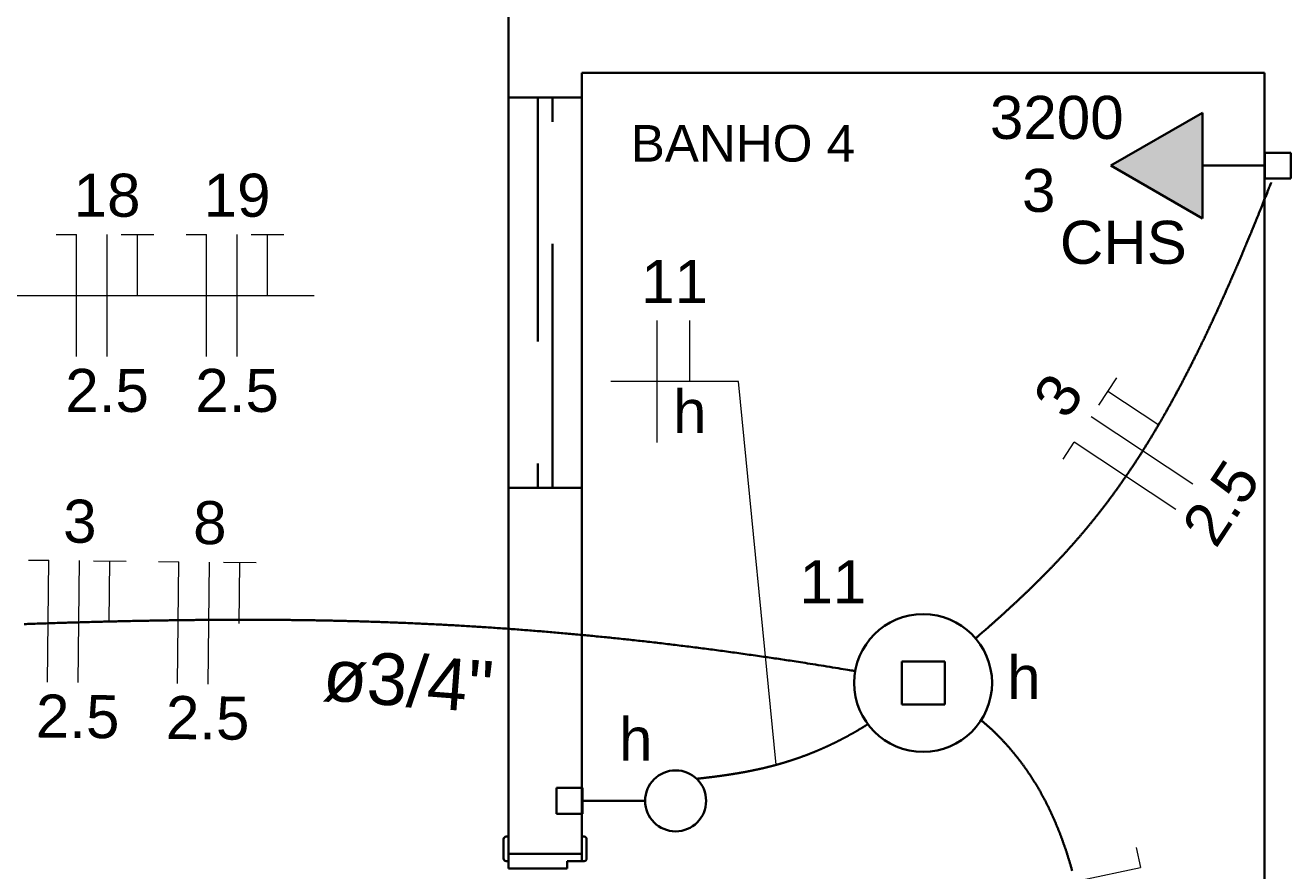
# Model space of a CAD drawing. Header units: millimetres. Extents: x 0 to 55.3, y 20.8 to 61.4.
# Drawn here: x 6.059 to 8.654, y 44.391 to 46.123 of the extents above; entities that cross this region are included whole.
import ezdxf

# ---------------------------------------------------------------- set-up
doc = ezdxf.new("R2010")
doc.units = ezdxf.units.MM
doc.linetypes.add('Dashed', pattern=[0.75, 0.5, -0.25])
for name, color, linetype, lineweight in [('ARQ_-_ALV_5', 1, 'Continuous', 30), ('ARQ_-_JANELA_2', 2, 'Continuous', 30), ('ARQ_-_PORTA_2', 2, 'Continuous', 30), ('ARQ_-_TXT__15', 54, 'Continuous', 5), ('EL-Condutos', 4, 'Continuous', 30), ('EL-Fios', 2, 'Continuous', 20), ('EL-Textos_condutos', 2, 'Continuous', 20), ('EL-Textos_fios', 2, 'Continuous', 20), ('EL-Textos_pontos', 2, 'Continuous', 30), ('P-SIMBOL', 3, 'Continuous', 30)]:
    doc.layers.add(name, color=color, linetype=linetype, lineweight=lineweight)
doc.styles.add('Arial', font='Arial')
doc.styles.add('simplex', font='Arial')

msp = doc.modelspace()

# ---------------------------------------------------------------- hatches: boundary and pattern name
at = {"layer": 'P-SIMBOL', "linetype": 'Continuous'}
msp.add_hatch(color=256, dxfattribs=at).paths.add_polyline_path([(8.472502, 45.943899), (8.285002, 45.835649), (8.472502, 45.727399)])

# ---------------------------------------------------------------- linework, layer by layer
at = {"layer": 'ARQ_-_ALV_5'}
for p, q in [((7.050002, 46.275499), (7.050002, 45.975499)), ((7.200002, 46.025499), (8.600002, 46.025499)), ((7.200002, 45.975499), (7.200002, 46.025499)), ((8.600002, 43.525499), (8.600002, 46.025499)), ((7.050002, 45.975499), (7.050002, 45.175499)), ((7.200002, 45.175499), (7.200002, 45.975499)), ((7.050002, 45.175499), (7.050002, 44.425499)), ((7.200002, 44.425499), (7.200002, 45.175499)), ((7.200002, 44.425499), (7.050002, 44.425499))]:
    msp.add_line(p, q, dxfattribs=at)
at = {"layer": 'ARQ_-_JANELA_2', "linetype": 'Dashed'}
for p, q in [((7.200002, 45.975499), (7.050002, 45.975499)), ((7.110002, 45.975499), (7.110002, 45.175499)), ((7.140002, 45.175499), (7.140002, 45.975499)), ((7.200002, 45.175499), (7.050002, 45.175499))]:
    msp.add_line(p, q, dxfattribs=at)
at = {"layer": 'ARQ_-_PORTA_2'}
for p, q in [((7.040002, 44.415499), (7.040002, 44.455499)), ((7.045002, 44.460499), (7.050002, 44.460499)), ((7.205002, 44.460499), (7.200002, 44.460499)), ((7.210002, 44.415499), (7.210002, 44.455499)), ((7.050002, 44.425499), (7.050002, 44.410499)), ((7.200002, 44.425499), (7.200002, 44.410499)), ((7.050002, 44.410499), (7.045002, 44.410499)), ((7.050002, 44.395499), (7.050002, 44.410499)), ((7.170002, 44.395499), (7.050002, 44.395499)), ((7.200002, 44.410499), (7.170002, 44.410499)), ((7.170002, 44.410499), (7.170002, 44.395499)), ((7.200002, 44.410499), (7.205002, 44.410499))]:
    msp.add_line(p, q, dxfattribs=at)
for centre, start, end in [((7.045002, 44.455499), 90, 180), ((7.205002, 44.455499), 0, 90), ((7.045002, 44.415499), 180, 270), ((7.205002, 44.415499), 270, 0)]:
    msp.add_arc(centre, 0.005, start, end, dxfattribs=at)
at = {"layer": 'EL-Condutos', "linetype": 'Continuous', "flags": 128}
for points in [[(8.007524, 44.866846), (8.007627, 44.866936), (8.007927, 44.867197), (8.00841, 44.867618), (8.009063, 44.868187), (8.009873, 44.868892), (8.010826, 44.869723), (8.011909, 44.870667), (8.013109, 44.871713), (8.014411, 44.872849), (8.015804, 44.874063), (8.017273, 44.875345), (8.018804, 44.876683), (8.020386, 44.878064), (8.022003, 44.879477), (8.023644, 44.880911), (8.025294, 44.882355), (8.02694, 44.883796), (8.028569, 44.885222), (8.030167, 44.886624), (8.031721, 44.887987), (8.033194, 44.889281), (8.034614, 44.89053), (8.035986, 44.891739), (8.037313, 44.892909), (8.038599, 44.894045), (8.039847, 44.895148), (8.04106, 44.896223), (8.042243, 44.897272), (8.043398, 44.898298), (8.044529, 44.899304), (8.045639, 44.900293), (8.046733, 44.901269), (8.047812, 44.902234), (8.048882, 44.903191), (8.049945, 44.904144), (8.051006, 44.905095), (8.052066, 44.906047), (8.05313, 44.907004), (8.054202, 44.907968), (8.055284, 44.908942), (8.056362, 44.909914), (8.057453, 44.910898), (8.058556, 44.911893), (8.05967, 44.912899), (8.060794, 44.913914), (8.061928, 44.914939), (8.063069, 44.915972), (8.064219, 44.917013), (8.065374, 44.91806), (8.066535, 44.919114), (8.067701, 44.920173), (8.06887, 44.921236), (8.070043, 44.922302), (8.071217, 44.923372), (8.072392, 44.924444), (8.073567, 44.925516), (8.074742, 44.92659), (8.075914, 44.927663), (8.077084, 44.928735), (8.078251, 44.929805), (8.079397, 44.930859), (8.08054, 44.93191), (8.081678, 44.932959), (8.082813, 44.934006), (8.083945, 44.935051), (8.085073, 44.936095), (8.086198, 44.937138), (8.087321, 44.938179), (8.08844, 44.93922), (8.089558, 44.94026), (8.090674, 44.941299), (8.091787, 44.942339), (8.0929, 44.943378), (8.09401, 44.944417), (8.09512, 44.945457), (8.096229, 44.946497), (8.097337, 44.947539), (8.098444, 44.948581), (8.099552, 44.949624), (8.10066, 44.950669), (8.101756, 44.951705), (8.102853, 44.952742), (8.103949, 44.953781), (8.105046, 44.954822), (8.106143, 44.955864), (8.10724, 44.956907), (8.108337, 44.957951), (8.109433, 44.958997), (8.110529, 44.960044), (8.111625, 44.961093), (8.11272, 44.962142), (8.113815, 44.963192), (8.11491, 44.964244), (8.116004, 44.965296), (8.117097, 44.96635), (8.118189, 44.967404), (8.119281, 44.968459), (8.120371, 44.969515), (8.121461, 44.970571), (8.122549, 44.971629), (8.123629, 44.972679), (8.124708, 44.97373), (8.125786, 44.974782), (8.126863, 44.975834), (8.127939, 44.976887), (8.129013, 44.977941), (8.130087, 44.978995), (8.13116, 44.980051), (8.132231, 44.981106), (8.133302, 44.982163), (8.134372, 44.983221), (8.135441, 44.984279), (8.136509, 44.985338), (8.137576, 44.986398), (8.138642, 44.987459), (8.139707, 44.988521), (8.140771, 44.989584), (8.141835, 44.990647), (8.142897, 44.991712), (8.143959, 44.992777), (8.145016, 44.99384), (8.146072, 44.994903), (8.147127, 44.995967), (8.148181, 44.997033), (8.149235, 44.998099), (8.150287, 44.999166), (8.151339, 45.000235), (8.15239, 45.001304), (8.15344, 45.002374), (8.154489, 45.003445), (8.155537, 45.004517), (8.156584, 45.00559), (8.15763, 45.006664), (8.158675, 45.007739), (8.159719, 45.008815), (8.160763, 45.009892), (8.161805, 45.01097), (8.162846, 45.012048), (8.163887, 45.013128), (8.164926, 45.014209), (8.165964, 45.01529), (8.167001, 45.016372), (8.168037, 45.017455), (8.169072, 45.01854), (8.170106, 45.019625), (8.171139, 45.020711), (8.17217, 45.021798), (8.173201, 45.022886), (8.174231, 45.023975), (8.17526, 45.025064), (8.176288, 45.026155), (8.177314, 45.027247), (8.17834, 45.02834), (8.179364, 45.029434), (8.180388, 45.030529), (8.18141, 45.031624), (8.182432, 45.032721), (8.183452, 45.033819), (8.184471, 45.034918), (8.185489, 45.036017), (8.18651, 45.037122), (8.187529, 45.038227), (8.188547, 45.039333), (8.189564, 45.040441), (8.19058, 45.041549), (8.191595, 45.042659), (8.192609, 45.043769), (8.193622, 45.04488), (8.194634, 45.045993), (8.195644, 45.047106), (8.196654, 45.048221), (8.197662, 45.049336), (8.198669, 45.050453), (8.199675, 45.05157), (8.20068, 45.052689), (8.201684, 45.053808), (8.202686, 45.054929), (8.203688, 45.05605), (8.204688, 45.057173), (8.205687, 45.058297), (8.206692, 45.059429), (8.207696, 45.060562), (8.208699, 45.061697), (8.2097, 45.062832), (8.2107, 45.063969), (8.211699, 45.065106), (8.212697, 45.066245), (8.213693, 45.067384), (8.214689, 45.068525), (8.215683, 45.069667), (8.216676, 45.070809), (8.217668, 45.071953), (8.218658, 45.073098), (8.219648, 45.074244), (8.220636, 45.075391), (8.221623, 45.076539), (8.222609, 45.077687), (8.223593, 45.078837), (8.224577, 45.079988), (8.225559, 45.081141), (8.22655, 45.082306), (8.22754, 45.083472), (8.228528, 45.084639), (8.229516, 45.085807), (8.230502, 45.086977), (8.231487, 45.088147), (8.23247, 45.089318), (8.233453, 45.090491), (8.234434, 45.091664), (8.235414, 45.092839), (8.236392, 45.094015), (8.237369, 45.095191), (8.238345, 45.096369), (8.23932, 45.097548), (8.240294, 45.098728), (8.241266, 45.099909), (8.242237, 45.101091), (8.243206, 45.102274), (8.244175, 45.103458), (8.245142, 45.104643), (8.246121, 45.105846), (8.247099, 45.107049), (8.248076, 45.108254), (8.249051, 45.10946), (8.250025, 45.110667), (8.250998, 45.111875), (8.251969, 45.113084), (8.252939, 45.114294), (8.253907, 45.115505), (8.254875, 45.116717), (8.255841, 45.117931), (8.256805, 45.119145), (8.257769, 45.12036), (8.258731, 45.121577), (8.259692, 45.122794), (8.260651, 45.124013), (8.261609, 45.125233), (8.262566, 45.126453), (8.263521, 45.127675), (8.264475, 45.128898), (8.265444, 45.130143), (8.266412, 45.131389), (8.267379, 45.132636), (8.268344, 45.133884), (8.269307, 45.135133), (8.27027, 45.136384), (8.27123, 45.137635), (8.27219, 45.138887), (8.273148, 45.140141), (8.274105, 45.141396), (8.27506, 45.142651), (8.276014, 45.143908), (8.276967, 45.145165), (8.277918, 45.146424), (8.278868, 45.147684), (8.279817, 45.148945), (8.280764, 45.150207), (8.28171, 45.15147), (8.282654, 45.152734), (8.283597, 45.153999), (8.284558, 45.155291), (8.285517, 45.156584), (8.286476, 45.157878), (8.287432, 45.159173), (8.288388, 45.16047), (8.289341, 45.161767), (8.290294, 45.163066), (8.291245, 45.164365), (8.292194, 45.165666), (8.293142, 45.166967), (8.294089, 45.16827), (8.295034, 45.169573), (8.295978, 45.170878), (8.296921, 45.172184), (8.297862, 45.173491), (8.298801, 45.174798), (8.29974, 45.176107), (8.300676, 45.177417), (8.301612, 45.178728), (8.302546, 45.180039), (8.3035, 45.181383), (8.304453, 45.182728), (8.305405, 45.184075), (8.306355, 45.185422), (8.307304, 45.18677), (8.308251, 45.188119), (8.309197, 45.189469), (8.310142, 45.190821), (8.311084, 45.192173), (8.312026, 45.193526), (8.312966, 45.19488), (8.313904, 45.196236), (8.314841, 45.197592), (8.315777, 45.198949), (8.316711, 45.200308), (8.317644, 45.201667), (8.318575, 45.203027), (8.319505, 45.204389), (8.320433, 45.205751), (8.32136, 45.207114), (8.32231, 45.208515), (8.323259, 45.209917), (8.324206, 45.211319), (8.325151, 45.212723), (8.326095, 45.214128), (8.327038, 45.215533), (8.327979, 45.21694), (8.328919, 45.218348), (8.329857, 45.219756), (8.330793, 45.221166), (8.331728, 45.222577), (8.332662, 45.223989), (8.333594, 45.225401), (8.334525, 45.226815), (8.335454, 45.228229), (8.336382, 45.229645), (8.337308, 45.231061), (8.338233, 45.232479), (8.339156, 45.233897), (8.340078, 45.235317), (8.341026, 45.236779), (8.341972, 45.238242), (8.342916, 45.239706), (8.343859, 45.241171), (8.3448, 45.242637), (8.34574, 45.244104), (8.346678, 45.245572), (8.347615, 45.247041), (8.34855, 45.24851), (8.349484, 45.249981), (8.350416, 45.251453), (8.351347, 45.252926), (8.352276, 45.254399), (8.353204, 45.255874), (8.35413, 45.257349), (8.355055, 45.258826), (8.355978, 45.260303), (8.3569, 45.261782), (8.35782, 45.263261), (8.358739, 45.264741), (8.359685, 45.266269), (8.36063, 45.267798), (8.361574, 45.269328), (8.362516, 45.270859), (8.363456, 45.272391), (8.364395, 45.273924), (8.365332, 45.275458), (8.366268, 45.276993), (8.367202, 45.278528), (8.368135, 45.280065), (8.369066, 45.281602), (8.369996, 45.283141), (8.370924, 45.28468), (8.371851, 45.28622), (8.372776, 45.287762), (8.3737, 45.289304), (8.374622, 45.290846), (8.375543, 45.29239), (8.376463, 45.293935), (8.37738, 45.29548), (8.378328, 45.297079), (8.379274, 45.298679), (8.380218, 45.30028), (8.381161, 45.301882), (8.382103, 45.303485), (8.383042, 45.305088), (8.383981, 45.306693), (8.384917, 45.308298), (8.385853, 45.309904), (8.386786, 45.311511), (8.387718, 45.313119), (8.388649, 45.314728), (8.389578, 45.316338), (8.390506, 45.317948), (8.391432, 45.31956), (8.392357, 45.321172), (8.39328, 45.322785), (8.394202, 45.324399), (8.395122, 45.326014), (8.396041, 45.327629), (8.396992, 45.329304), (8.39794, 45.330979), (8.398888, 45.332656), (8.399833, 45.334333), (8.400778, 45.336011), (8.40172, 45.33769), (8.402661, 45.339369), (8.403601, 45.34105), (8.404539, 45.342731), (8.405476, 45.344414), (8.406411, 45.346097), (8.407344, 45.347781), (8.408276, 45.349466), (8.409207, 45.351151), (8.410136, 45.352837), (8.411064, 45.354525), (8.41199, 45.356213), (8.412915, 45.357901), (8.413838, 45.359591), (8.41476, 45.361281), (8.415715, 45.363036), (8.416668, 45.364792), (8.41762, 45.366548), (8.418571, 45.368306), (8.41952, 45.370064), (8.420467, 45.371823), (8.421413, 45.373582), (8.422357, 45.375343), (8.4233, 45.377104), (8.424242, 45.378866), (8.425181, 45.380629), (8.42612, 45.382393), (8.427057, 45.384158), (8.427992, 45.385923), (8.428926, 45.387689), (8.429859, 45.389456), (8.43079, 45.391223), (8.43172, 45.392992), (8.432648, 45.394761), (8.433575, 45.396531), (8.434536, 45.39837), (8.435497, 45.400211), (8.436455, 45.402052), (8.437412, 45.403894), (8.438368, 45.405737), (8.439322, 45.407581), (8.440274, 45.409425), (8.441225, 45.41127), (8.442175, 45.413116), (8.443123, 45.414963), (8.444069, 45.416811), (8.445015, 45.418659), (8.445958, 45.420508), (8.446901, 45.422357), (8.447842, 45.424208), (8.448781, 45.426059), (8.449719, 45.427911), (8.450656, 45.429763), (8.451591, 45.431617), (8.452525, 45.43347), (8.453495, 45.4354), (8.454463, 45.43733), (8.45543, 45.439261), (8.456395, 45.441192), (8.457359, 45.443125), (8.458322, 45.445058), (8.459283, 45.446991), (8.460242, 45.448926), (8.461201, 45.450861), (8.462157, 45.452797), (8.463113, 45.454734), (8.464067, 45.456671), (8.465019, 45.458609), (8.46597, 45.460548), (8.46692, 45.462487), (8.467868, 45.464427), (8.468815, 45.466368), (8.46976, 45.46831), (8.470705, 45.470252), (8.471647, 45.472195), (8.472628, 45.474219), (8.473607, 45.476244), (8.474584, 45.478269), (8.47556, 45.480295), (8.476534, 45.482322), (8.477507, 45.484349), (8.478479, 45.486377), (8.479449, 45.488406), (8.480418, 45.490436), (8.481385, 45.492466), (8.482351, 45.494496), (8.483316, 45.496528), (8.484279, 45.498559), (8.485241, 45.500592), (8.486201, 45.502625), (8.48716, 45.504659), (8.488118, 45.506693), (8.489074, 45.508727), (8.490028, 45.510763), (8.490982, 45.512798), (8.491974, 45.51492), (8.492965, 45.517043), (8.493954, 45.519166), (8.494941, 45.52129), (8.495928, 45.523414), (8.496913, 45.525539), (8.497896, 45.527665), (8.498878, 45.529791), (8.499859, 45.531918), (8.500839, 45.534046), (8.501817, 45.536175), (8.502794, 45.538305), (8.50377, 45.540435), (8.504744, 45.542566), (8.505718, 45.544699), (8.50669, 45.546832), (8.507661, 45.548966), (8.50863, 45.551101), (8.509599, 45.553237), (8.510566, 45.555374), (8.511574, 45.557604), (8.51258, 45.559834), (8.513586, 45.562065), (8.514589, 45.564297), (8.515592, 45.56653), (8.516593, 45.568764), (8.517592, 45.570997), (8.518591, 45.573231), (8.519587, 45.575465), (8.520582, 45.5777), (8.521576, 45.579934), (8.522568, 45.582168), (8.523558, 45.584401), (8.524546, 45.586634), (8.525533, 45.588867), (8.526518, 45.591098), (8.527501, 45.593329), (8.528483, 45.595559), (8.529462, 45.597788), (8.530439, 45.600016), (8.531457, 45.602339), (8.532473, 45.60466), (8.533487, 45.606981), (8.534499, 45.609302), (8.53551, 45.611624), (8.536519, 45.613946), (8.537528, 45.61627), (8.538536, 45.618596), (8.539543, 45.620924), (8.54055, 45.623255), (8.541557, 45.625589), (8.542564, 45.627926), (8.543571, 45.630268), (8.544578, 45.632615), (8.545586, 45.634966), (8.546594, 45.637324), (8.547604, 45.639687), (8.548614, 45.642057), (8.549626, 45.644434), (8.55064, 45.646818), (8.551699, 45.649314), (8.552759, 45.651817), (8.55382, 45.654325), (8.55488, 45.656836), (8.55594, 45.659348), (8.556997, 45.661859), (8.558052, 45.664367), (8.559104, 45.666871), (8.560152, 45.669368), (8.561195, 45.671857), (8.562233, 45.674336), (8.563264, 45.676803), (8.564289, 45.679256), (8.565305, 45.681693), (8.566314, 45.684112), (8.567313, 45.686511), (8.568303, 45.688889), (8.569282, 45.691243), (8.57025, 45.693572), (8.571205, 45.695874), (8.572189, 45.698247), (8.573163, 45.700596), (8.574128, 45.702928), (8.575089, 45.705251), (8.576047, 45.707572), (8.577006, 45.709899), (8.577969, 45.712239), (8.578938, 45.7146), (8.579917, 45.71699), (8.580909, 45.719415), (8.581917, 45.721883), (8.582943, 45.724402), (8.583991, 45.726979), (8.585063, 45.729622), (8.586162, 45.732338), (8.587292, 45.735134), (8.588455, 45.738019), (8.589655, 45.741), (8.590894, 45.744084), (8.592175, 45.747278), (8.593557, 45.750732), (8.594977, 45.754285), (8.596423, 45.757907), (8.597883, 45.761569), (8.599345, 45.765239), (8.600798, 45.768889), (8.60223, 45.772489), (8.603628, 45.776009), (8.604983, 45.779418), (8.60628, 45.782688), (8.60751, 45.785788), (8.608661, 45.788688), (8.609719, 45.791359), (8.610675, 45.793771), (8.611516, 45.795893), (8.61223, 45.797697), (8.612806, 45.799151), (8.613232, 45.800227), (8.613496, 45.800895), (8.613586, 45.801124)], [(6.057237, 44.896141), (6.060997, 44.896272), (6.064758, 44.896401), (6.068518, 44.89653), (6.072278, 44.896658), (6.076038, 44.896786), (6.079798, 44.896912), (6.083559, 44.897039), (6.087319, 44.897164), (6.091079, 44.897289), (6.09484, 44.897413), (6.098552, 44.897535), (6.102264, 44.897656), (6.105976, 44.897776), (6.109688, 44.897896), (6.113401, 44.898015), (6.117113, 44.898133), (6.120825, 44.89825), (6.124537, 44.898367), (6.12825, 44.898483), (6.131962, 44.898598), (6.135675, 44.898713), (6.139387, 44.898827), (6.1431, 44.89894), (6.146812, 44.899052), (6.150525, 44.899163), (6.154237, 44.899274), (6.15795, 44.899383), (6.161662, 44.899492), (6.165375, 44.8996), (6.169088, 44.899708), (6.172759, 44.899813), (6.17643, 44.899917), (6.180102, 44.900021), (6.183773, 44.900124), (6.187445, 44.900226), (6.191117, 44.900327), (6.194788, 44.900427), (6.19846, 44.900526), (6.202131, 44.900625), (6.205803, 44.900722), (6.209475, 44.900819), (6.213146, 44.900915), (6.216818, 44.90101), (6.22049, 44.901104), (6.224162, 44.901197), (6.227833, 44.901289), (6.231505, 44.90138), (6.235177, 44.90147), (6.238849, 44.90156), (6.242521, 44.901648), (6.246159, 44.901735), (6.249797, 44.90182), (6.253435, 44.901905), (6.257073, 44.901989), (6.260711, 44.902071), (6.264349, 44.902153), (6.267987, 44.902234), (6.271625, 44.902314), (6.275263, 44.902392), (6.278901, 44.90247), (6.282539, 44.902547), (6.286177, 44.902623), (6.289815, 44.902697), (6.293454, 44.902771), (6.297092, 44.902844), (6.30073, 44.902915), (6.304368, 44.902986), (6.308007, 44.903055), (6.311645, 44.903123), (6.315283, 44.903191), (6.318895, 44.903256), (6.322506, 44.903321), (6.326118, 44.903385), (6.32973, 44.903447), (6.333341, 44.903509), (6.336953, 44.903569), (6.340564, 44.903628), (6.344176, 44.903686), (6.347788, 44.903743), (6.3514, 44.903799), (6.355011, 44.903853), (6.358623, 44.903907), (6.362235, 44.903959), (6.365847, 44.90401), (6.369458, 44.904061), (6.37307, 44.904109), (6.376682, 44.904157), (6.380294, 44.904204), (6.383906, 44.904249), (6.387518, 44.904293), (6.39111, 44.904336), (6.394702, 44.904377), (6.398295, 44.904418), (6.401887, 44.904457), (6.40548, 44.904495), (6.409072, 44.904531), (6.412665, 44.904567), (6.416257, 44.904601), (6.41985, 44.904634), (6.423442, 44.904665), (6.427035, 44.904696), (6.430627, 44.904725), (6.43422, 44.904753), (6.437812, 44.904779), (6.441405, 44.904805), (6.444997, 44.904829), (6.44859, 44.904852), (6.452182, 44.904873), (6.455775, 44.904893), (6.459368, 44.904912), (6.462948, 44.90493), (6.466528, 44.904946), (6.470109, 44.904961), (6.473689, 44.904974), (6.47727, 44.904986), (6.48085, 44.904997), (6.48443, 44.905007), (6.488011, 44.905015), (6.491591, 44.905022), (6.495172, 44.905027), (6.498752, 44.905031), (6.502333, 44.905034), (6.505913, 44.905035), (6.509493, 44.905035), (6.513074, 44.905033), (6.516654, 44.905031), (6.520235, 44.905026), (6.523815, 44.905021), (6.527396, 44.905013), (6.530976, 44.905005), (6.534552, 44.904995), (6.538127, 44.904984), (6.541703, 44.904971), (6.545278, 44.904957), (6.548854, 44.904941), (6.55243, 44.904924), (6.556005, 44.904905), (6.559581, 44.904885), (6.563156, 44.904864), (6.566732, 44.904841), (6.570307, 44.904816), (6.573883, 44.90479), (6.577458, 44.904763), (6.581034, 44.904734), (6.584609, 44.904703), (6.588185, 44.904671), (6.59176, 44.904638), (6.595336, 44.904603), (6.598911, 44.904566), (6.602487, 44.904528), (6.606065, 44.904489), (6.609642, 44.904448), (6.61322, 44.904405), (6.616798, 44.904361), (6.620376, 44.904315), (6.623954, 44.904268), (6.627532, 44.904219), (6.63111, 44.904169), (6.634688, 44.904117), (6.638266, 44.904063), (6.641843, 44.904008), (6.645421, 44.903951), (6.648999, 44.903893), (6.652576, 44.903833), (6.656154, 44.903772), (6.659732, 44.903708), (6.663309, 44.903644), (6.666887, 44.903577), (6.670465, 44.90351), (6.674042, 44.90344), (6.67763, 44.903369), (6.681217, 44.903296), (6.684805, 44.903221), (6.688392, 44.903145), (6.69198, 44.903067), (6.695567, 44.902987), (6.699154, 44.902906), (6.702742, 44.902823), (6.706329, 44.902738), (6.709916, 44.902652), (6.713503, 44.902564), (6.71709, 44.902474), (6.720678, 44.902383), (6.724265, 44.90229), (6.727852, 44.902195), (6.731439, 44.902099), (6.735026, 44.902001), (6.738612, 44.901901), (6.742199, 44.9018), (6.745786, 44.901696), (6.74939, 44.901591), (6.752995, 44.901484), (6.756599, 44.901375), (6.760203, 44.901264), (6.763807, 44.901152), (6.767411, 44.901038), (6.771015, 44.900922), (6.774619, 44.900804), (6.778223, 44.900685), (6.781827, 44.900564), (6.785431, 44.900441), (6.789034, 44.900316), (6.792638, 44.90019), (6.796242, 44.900061), (6.799845, 44.899931), (6.803449, 44.8998), (6.807052, 44.899666), (6.810655, 44.899531), (6.814258, 44.899394), (6.817862, 44.899255), (6.82149, 44.899113), (6.825118, 44.89897), (6.828746, 44.898824), (6.832374, 44.898677), (6.836002, 44.898528), (6.83963, 44.898377), (6.843258, 44.898225), (6.846886, 44.89807), (6.850513, 44.897914), (6.854141, 44.897756), (6.857768, 44.897596), (6.861396, 44.897434), (6.865023, 44.89727), (6.86865, 44.897105), (6.872278, 44.896937), (6.875905, 44.896768), (6.879532, 44.896597), (6.883159, 44.896424), (6.886785, 44.896249), (6.890412, 44.896072), (6.894071, 44.895892), (6.897731, 44.89571), (6.90139, 44.895526), (6.905049, 44.89534), (6.908708, 44.895152), (6.912367, 44.894963), (6.916026, 44.894771), (6.919685, 44.894578), (6.923343, 44.894382), (6.927002, 44.894185), (6.93066, 44.893986), (6.934318, 44.893784), (6.937976, 44.893581), (6.941635, 44.893376), (6.945293, 44.893169), (6.94895, 44.892961), (6.952608, 44.89275), (6.956266, 44.892537), (6.959923, 44.892323), (6.963581, 44.892106), (6.967278, 44.891885), (6.970976, 44.891662), (6.974673, 44.891437), (6.978371, 44.891211), (6.982068, 44.890982), (6.985765, 44.890751), (6.989462, 44.890518), (6.993159, 44.890284), (6.996855, 44.890047), (7.000552, 44.889808), (7.004248, 44.889568), (7.007945, 44.889325), (7.011641, 44.88908), (7.015337, 44.888834), (7.019033, 44.888585), (7.022729, 44.888335), (7.026424, 44.888082), (7.03012, 44.887828), (7.033815, 44.887571), (7.037511, 44.887313), (7.041254, 44.887049), (7.044997, 44.886783), (7.04874, 44.886515), (7.052483, 44.886245), (7.056225, 44.885973), (7.059968, 44.885699), (7.06371, 44.885423), (7.067452, 44.885145), (7.071194, 44.884865), (7.074936, 44.884583), (7.078678, 44.884299), (7.082419, 44.884013), (7.08616, 44.883724), (7.089902, 44.883434), (7.093643, 44.883142), (7.097384, 44.882848), (7.101124, 44.882551), (7.104865, 44.882253), (7.108605, 44.881952), (7.112345, 44.88165), (7.116141, 44.881341), (7.119936, 44.88103), (7.123732, 44.880717), (7.127527, 44.880402), (7.131322, 44.880084), (7.135117, 44.879765), (7.138911, 44.879443), (7.142706, 44.87912), (7.1465, 44.878794), (7.150294, 44.878466), (7.154088, 44.878137), (7.157882, 44.877805), (7.161676, 44.877471), (7.165469, 44.877135), (7.169263, 44.876796), (7.173056, 44.876456), (7.176849, 44.876114), (7.180642, 44.87577), (7.184435, 44.875423), (7.188228, 44.875075), (7.192084, 44.874718), (7.195939, 44.87436), (7.199795, 44.873999), (7.203651, 44.873636), (7.207506, 44.873271), (7.211361, 44.872904), (7.215216, 44.872535), (7.21907, 44.872163), (7.222925, 44.87179), (7.226779, 44.871414), (7.230633, 44.871036), (7.234486, 44.870657), (7.238339, 44.870275), (7.242192, 44.869891), (7.246045, 44.869505), (7.249897, 44.869117), (7.253748, 44.868727), (7.2576, 44.868334), (7.261451, 44.86794), (7.265301, 44.867544), (7.269222, 44.867138), (7.273143, 44.86673), (7.277063, 44.86632), (7.280983, 44.865908), (7.284903, 44.865493), (7.288823, 44.865077), (7.292742, 44.864658), (7.296662, 44.864237), (7.300581, 44.863814), (7.304501, 44.863389), (7.30842, 44.862961), (7.31234, 44.862532), (7.31626, 44.8621), (7.32018, 44.861666), (7.3241, 44.861229), (7.328021, 44.860791), (7.331942, 44.86035), (7.335864, 44.859907), (7.339786, 44.859462), (7.343709, 44.859014), (7.347711, 44.858555), (7.351714, 44.858094), (7.355717, 44.857631), (7.35972, 44.857165), (7.363723, 44.856697), (7.367725, 44.856227), (7.371727, 44.855755), (7.375728, 44.855281), (7.379728, 44.854805), (7.383726, 44.854327), (7.387723, 44.853846), (7.391719, 44.853364), (7.395712, 44.85288), (7.399704, 44.852394), (7.403692, 44.851907), (7.407679, 44.851418), (7.411662, 44.850926), (7.415643, 44.850434), (7.41962, 44.849939), (7.423594, 44.849443), (7.427651, 44.848935), (7.431704, 44.848425), (7.435756, 44.847913), (7.439805, 44.847399), (7.443855, 44.846882), (7.447905, 44.846364), (7.451956, 44.845843), (7.456009, 44.845319), (7.460064, 44.844793), (7.464124, 44.844264), (7.468188, 44.843732), (7.472257, 44.843197), (7.476332, 44.842659), (7.480414, 44.842117), (7.484505, 44.841572), (7.488603, 44.841023), (7.492711, 44.84047), (7.49683, 44.839914), (7.500959, 44.839353), (7.505101, 44.838788), (7.50935, 44.838206), (7.51361, 44.83762), (7.517877, 44.83703), (7.522147, 44.836437), (7.526418, 44.835843), (7.530687, 44.835246), (7.534949, 44.834648), (7.539203, 44.834049), (7.543444, 44.83345), (7.54767, 44.832852), (7.551877, 44.832254), (7.556062, 44.831658), (7.560222, 44.831064), (7.564354, 44.830472), (7.568454, 44.829884), (7.57252, 44.829299), (7.576547, 44.828718), (7.580534, 44.828142), (7.584476, 44.827571), (7.588371, 44.827006), (7.592311, 44.826433), (7.59621, 44.825864), (7.600081, 44.825298), (7.603936, 44.824733), (7.607787, 44.824166), (7.611647, 44.823595), (7.615528, 44.823018), (7.619443, 44.822434), (7.623403, 44.82184), (7.627422, 44.821233), (7.631512, 44.820613), (7.635685, 44.819976), (7.639953, 44.819321), (7.64433, 44.818646), (7.648826, 44.817948), (7.653456, 44.817226), (7.65823, 44.816478), (7.663162, 44.815701), (7.668264, 44.814893), (7.673549, 44.814053), (7.679161, 44.813156), (7.68493, 44.812231), (7.690808, 44.811286), (7.696746, 44.810328), (7.702697, 44.809366), (7.708612, 44.808407), (7.714444, 44.807461), (7.720144, 44.806534), (7.725665, 44.805634), (7.730957, 44.804771), (7.735974, 44.803952), (7.740667, 44.803185), (7.744987, 44.802478), (7.748888, 44.801839), (7.75232, 44.801276), (7.755236, 44.800797), (7.757588, 44.800411), (7.759328, 44.800125), (7.760406, 44.799948), (7.760777, 44.799887)], [(8.019125, 44.699045), (8.019212, 44.698969), (8.019464, 44.698751), (8.019871, 44.698398), (8.020421, 44.697921), (8.021102, 44.697328), (8.021904, 44.696631), (8.022815, 44.695837), (8.023823, 44.694957), (8.024916, 44.694), (8.026085, 44.692976), (8.027317, 44.691895), (8.028601, 44.690765), (8.029925, 44.689597), (8.031278, 44.6884), (8.032649, 44.687183), (8.034026, 44.685957), (8.035398, 44.68473), (8.036754, 44.683513), (8.038082, 44.682314), (8.03937, 44.681144), (8.0406, 44.680019), (8.041783, 44.678929), (8.042923, 44.677871), (8.044021, 44.676843), (8.045082, 44.675842), (8.046108, 44.674866), (8.047102, 44.673912), (8.048067, 44.672977), (8.049007, 44.67206), (8.049923, 44.671157), (8.05082, 44.670267), (8.051701, 44.669386), (8.052567, 44.668512), (8.053423, 44.667642), (8.05427, 44.666775), (8.055113, 44.665907), (8.055955, 44.665036), (8.056797, 44.664159), (8.057644, 44.663275), (8.058498, 44.662379), (8.059357, 44.661476), (8.060226, 44.660561), (8.061103, 44.659634), (8.061987, 44.658696), (8.062879, 44.657748), (8.063776, 44.656791), (8.064679, 44.655824), (8.065587, 44.654849), (8.066498, 44.653867), (8.067412, 44.652878), (8.068328, 44.651882), (8.069246, 44.650881), (8.070164, 44.649875), (8.071081, 44.648866), (8.071998, 44.647852), (8.072912, 44.646836), (8.073824, 44.645818), (8.074732, 44.644798), (8.075636, 44.643777), (8.076535, 44.642756), (8.077426, 44.641738), (8.078311, 44.640721), (8.079191, 44.639704), (8.080065, 44.638686), (8.080935, 44.637669), (8.081799, 44.636651), (8.082659, 44.635633), (8.083514, 44.634614), (8.084365, 44.633595), (8.085213, 44.632575), (8.086056, 44.631553), (8.086895, 44.63053), (8.087731, 44.629506), (8.088564, 44.62848), (8.089394, 44.627452), (8.090222, 44.626423), (8.091046, 44.625391), (8.091868, 44.624357), (8.092689, 44.62332), (8.093507, 44.622281), (8.094324, 44.621238), (8.095139, 44.620192), (8.095952, 44.619143), (8.096764, 44.618092), (8.097574, 44.617038), (8.098381, 44.615982), (8.099186, 44.614923), (8.09999, 44.613862), (8.100791, 44.612798), (8.10159, 44.611732), (8.102386, 44.610664), (8.10318, 44.609593), (8.103972, 44.608521), (8.104761, 44.607446), (8.105548, 44.606369), (8.106332, 44.605291), (8.107113, 44.60421), (8.107891, 44.603127), (8.108667, 44.602043), (8.10944, 44.600957), (8.110213, 44.599865), (8.110983, 44.598772), (8.11175, 44.597676), (8.112514, 44.596579), (8.113275, 44.595481), (8.114034, 44.59438), (8.11479, 44.593278), (8.115542, 44.592174), (8.116292, 44.591069), (8.117039, 44.589961), (8.117784, 44.588852), (8.118526, 44.587741), (8.119264, 44.586629), (8.120001, 44.585514), (8.120734, 44.584398), (8.121465, 44.583281), (8.122193, 44.582161), (8.122918, 44.58104), (8.123641, 44.579917), (8.124361, 44.578792), (8.125083, 44.577658), (8.125803, 44.576522), (8.12652, 44.575385), (8.127234, 44.574245), (8.127945, 44.573104), (8.128654, 44.571962), (8.12936, 44.570817), (8.130064, 44.569671), (8.130765, 44.568523), (8.131463, 44.567374), (8.132158, 44.566223), (8.132851, 44.56507), (8.133541, 44.563915), (8.134228, 44.562759), (8.134913, 44.561602), (8.135595, 44.560442), (8.136275, 44.559282), (8.136951, 44.558119), (8.137625, 44.556955), (8.138296, 44.55579), (8.138971, 44.554612), (8.139643, 44.553433), (8.140312, 44.552253), (8.140978, 44.551071), (8.141642, 44.549887), (8.142303, 44.548702), (8.142961, 44.547515), (8.143617, 44.546327), (8.144269, 44.545138), (8.144919, 44.543946), (8.145567, 44.542754), (8.146211, 44.54156), (8.146853, 44.540365), (8.147493, 44.539168), (8.148129, 44.537969), (8.148763, 44.53677), (8.149395, 44.535569), (8.150023, 44.534366), (8.150649, 44.533162), (8.151272, 44.531957), (8.1519, 44.530737), (8.152525, 44.529515), (8.153147, 44.528292), (8.153767, 44.527068), (8.154383, 44.525842), (8.154997, 44.524615), (8.155609, 44.523386), (8.156218, 44.522156), (8.156824, 44.520925), (8.157427, 44.519693), (8.158028, 44.518459), (8.158626, 44.517224), (8.159221, 44.515988), (8.159814, 44.51475), (8.160404, 44.513511), (8.160992, 44.512271), (8.161577, 44.51103), (8.162159, 44.509787), (8.162738, 44.508543), (8.163315, 44.507298), (8.163897, 44.506036), (8.164476, 44.504772), (8.165053, 44.503506), (8.165627, 44.50224), (8.166198, 44.500972), (8.166767, 44.499703), (8.167333, 44.498433), (8.167896, 44.497162), (8.168457, 44.49589), (8.169015, 44.494616), (8.16957, 44.493342), (8.170123, 44.492066), (8.170673, 44.490789), (8.17122, 44.489511), (8.171765, 44.488232), (8.172308, 44.486952), (8.172848, 44.48567), (8.173385, 44.484388), (8.173919, 44.483104), (8.174451, 44.48182), (8.174989, 44.480515), (8.175524, 44.479209), (8.176056, 44.477902), (8.176585, 44.476594), (8.177112, 44.475285), (8.177636, 44.473974), (8.178158, 44.472663), (8.178677, 44.471351), (8.179194, 44.470038), (8.179708, 44.468723), (8.180219, 44.467408), (8.180728, 44.466092), (8.181234, 44.464774), (8.181738, 44.463456), (8.182239, 44.462137), (8.182738, 44.460817), (8.183234, 44.459496), (8.183727, 44.458174), (8.184219, 44.456851), (8.184707, 44.455527), (8.185201, 44.45418), (8.185693, 44.452832), (8.186182, 44.451484), (8.186668, 44.450134), (8.187152, 44.448784), (8.187633, 44.447433), (8.188112, 44.446081), (8.188588, 44.444728), (8.189062, 44.443374), (8.189533, 44.442019), (8.190002, 44.440663), (8.190468, 44.439307), (8.190932, 44.437949), (8.191393, 44.436591), (8.191852, 44.435232), (8.192308, 44.433872), (8.192762, 44.432511), (8.193213, 44.43115), (8.193662, 44.429787), (8.194109, 44.428424), (8.194561, 44.427036), (8.19501, 44.425647), (8.195457, 44.424258), (8.195902, 44.422867), (8.196344, 44.421476), (8.196783, 44.420084), (8.19722, 44.418691), (8.197655, 44.417298), (8.198087, 44.415904), (8.198517, 44.414509), (8.198944, 44.413113), (8.199369, 44.411716), (8.199792, 44.410319), (8.200212, 44.408921), (8.20063, 44.407522), (8.201045, 44.406123), (8.201458, 44.404723), (8.201869, 44.403322), (8.202277, 44.40192), (8.202683, 44.400518), (8.203094, 44.399089), (8.203503, 44.39766), (8.203909, 44.396229), (8.204313, 44.394798), (8.204714, 44.393366), (8.205114, 44.391934), (8.20551, 44.390501)], [(7.786368, 44.69075), (7.786314, 44.690716), (7.786154, 44.690617), (7.785897, 44.690458), (7.78555, 44.690242), (7.785119, 44.689976), (7.784612, 44.689662), (7.784035, 44.689305), (7.783397, 44.688911), (7.782703, 44.688482), (7.781961, 44.688024), (7.781178, 44.687542), (7.780362, 44.687039), (7.779518, 44.686519), (7.778655, 44.685989), (7.777779, 44.685451), (7.776897, 44.684911), (7.776017, 44.684372), (7.775145, 44.68384), (7.774289, 44.683318), (7.773456, 44.682812), (7.772667, 44.682334), (7.771905, 44.681873), (7.771168, 44.681429), (7.770453, 44.681), (7.76976, 44.680586), (7.769086, 44.680184), (7.76843, 44.679795), (7.76779, 44.679416), (7.767163, 44.679046), (7.766548, 44.678685), (7.765944, 44.678331), (7.765348, 44.677984), (7.764758, 44.677641), (7.764173, 44.677302), (7.763591, 44.676966), (7.76301, 44.676631), (7.762428, 44.676296), (7.761843, 44.675961), (7.761254, 44.675624), (7.760658, 44.675283), (7.760067, 44.674946), (7.759468, 44.674604), (7.758863, 44.67426), (7.758251, 44.673911), (7.757633, 44.67356), (7.757009, 44.673207), (7.756381, 44.672851), (7.755748, 44.672493), (7.755111, 44.672133), (7.75447, 44.671772), (7.753826, 44.67141), (7.75318, 44.671047), (7.752531, 44.670684), (7.751881, 44.67032), (7.75123, 44.669957), (7.750578, 44.669594), (7.749926, 44.669232), (7.749274, 44.66887), (7.748622, 44.66851), (7.747972, 44.668152), (7.747336, 44.667802), (7.746701, 44.667454), (7.746068, 44.667108), (7.745436, 44.666763), (7.744806, 44.66642), (7.744176, 44.666078), (7.743547, 44.665738), (7.742919, 44.665399), (7.742291, 44.665061), (7.741664, 44.664724), (7.741037, 44.664389), (7.740411, 44.664054), (7.739785, 44.66372), (7.739158, 44.663388), (7.738532, 44.663056), (7.737905, 44.662724), (7.737278, 44.662393), (7.736651, 44.662063), (7.736023, 44.661733), (7.735394, 44.661404), (7.734776, 44.661081), (7.734157, 44.660758), (7.733537, 44.660436), (7.732917, 44.660114), (7.732296, 44.659792), (7.731675, 44.659471), (7.731052, 44.65915), (7.730429, 44.65883), (7.729806, 44.65851), (7.729182, 44.658191), (7.728558, 44.657872), (7.727933, 44.657553), (7.727307, 44.657235), (7.726681, 44.656918), (7.726055, 44.656601), (7.725429, 44.656285), (7.724802, 44.65597), (7.724175, 44.655655), (7.723548, 44.655341), (7.72292, 44.655027), (7.722304, 44.65472), (7.721687, 44.654414), (7.72107, 44.654108), (7.720453, 44.653803), (7.719836, 44.653499), (7.719218, 44.653195), (7.718601, 44.652892), (7.717983, 44.652589), (7.717365, 44.652287), (7.716746, 44.651986), (7.716128, 44.651686), (7.715509, 44.651386), (7.71489, 44.651087), (7.71427, 44.650788), (7.713651, 44.65049), (7.713031, 44.650193), (7.71241, 44.649896), (7.71179, 44.6496), (7.711169, 44.649304), (7.710548, 44.64901), (7.709937, 44.64872), (7.709326, 44.648432), (7.708714, 44.648144), (7.708102, 44.647856), (7.70749, 44.647569), (7.706878, 44.647283), (7.706265, 44.646997), (7.705652, 44.646712), (7.705039, 44.646427), (7.704425, 44.646143), (7.703811, 44.64586), (7.703197, 44.645577), (7.702583, 44.645295), (7.701968, 44.645014), (7.701353, 44.644733), (7.700738, 44.644453), (7.700122, 44.644173), (7.699506, 44.643894), (7.69889, 44.643615), (7.698273, 44.643337), (7.697667, 44.643065), (7.69706, 44.642793), (7.696453, 44.642521), (7.695846, 44.64225), (7.695238, 44.64198), (7.694631, 44.64171), (7.694022, 44.641441), (7.693414, 44.641173), (7.692806, 44.640905), (7.692197, 44.640638), (7.691588, 44.640371), (7.690978, 44.640105), (7.690369, 44.63984), (7.689759, 44.639575), (7.689149, 44.639311), (7.688538, 44.639047), (7.687928, 44.638784), (7.687317, 44.638521), (7.686705, 44.63826), (7.686094, 44.637998), (7.685492, 44.637742), (7.68489, 44.637486), (7.684287, 44.637231), (7.683684, 44.636976), (7.683081, 44.636722), (7.682478, 44.636468), (7.681874, 44.636215), (7.681271, 44.635963), (7.680667, 44.635711), (7.680062, 44.63546), (7.679458, 44.635209), (7.678853, 44.634959), (7.678248, 44.634709), (7.677643, 44.634461), (7.677037, 44.634212), (7.676431, 44.633965), (7.675825, 44.633717), (7.675219, 44.633471), (7.674613, 44.633225), (7.674006, 44.63298), (7.673408, 44.632739), (7.67281, 44.632498), (7.672212, 44.632258), (7.671613, 44.632019), (7.671015, 44.63178), (7.670416, 44.631542), (7.669816, 44.631305), (7.669217, 44.631068), (7.668617, 44.630831), (7.668017, 44.630595), (7.667417, 44.63036), (7.666817, 44.630125), (7.666216, 44.629891), (7.665616, 44.629658), (7.665015, 44.629425), (7.664413, 44.629192), (7.663812, 44.628961), (7.66321, 44.628729), (7.662608, 44.628499), (7.662006, 44.628269), (7.661412, 44.628043), (7.660818, 44.627817), (7.660224, 44.627592), (7.65963, 44.627367), (7.659035, 44.627144), (7.65844, 44.62692), (7.657845, 44.626697), (7.65725, 44.626475), (7.656655, 44.626254), (7.656059, 44.626032), (7.655463, 44.625812), (7.654867, 44.625592), (7.654271, 44.625373), (7.653674, 44.625154), (7.653078, 44.624936), (7.652481, 44.624718), (7.651884, 44.624501), (7.651286, 44.624284), (7.650689, 44.624068), (7.650091, 44.623853), (7.649501, 44.623641), (7.648911, 44.623429), (7.648321, 44.623219), (7.647731, 44.623008), (7.64714, 44.622799), (7.646549, 44.622589), (7.645958, 44.622381), (7.645367, 44.622173), (7.644776, 44.621965), (7.644184, 44.621758), (7.643592, 44.621552), (7.643, 44.621346), (7.642408, 44.621141), (7.641816, 44.620936), (7.641223, 44.620732), (7.64063, 44.620528), (7.640037, 44.620325), (7.639444, 44.620122), (7.638851, 44.61992), (7.638258, 44.619719), (7.637671, 44.619521), (7.637085, 44.619323), (7.636499, 44.619126), (7.635912, 44.618929), (7.635325, 44.618733), (7.634738, 44.618537), (7.634151, 44.618342), (7.633564, 44.618148), (7.632976, 44.617953), (7.632389, 44.61776), (7.631801, 44.617567), (7.631213, 44.617375), (7.630625, 44.617183), (7.630036, 44.616991), (7.629448, 44.616801), (7.628859, 44.61661), (7.62827, 44.616421), (7.627681, 44.616231), (7.627092, 44.616043), (7.626502, 44.615855), (7.62592, 44.615669), (7.625337, 44.615485), (7.624754, 44.6153), (7.624171, 44.615117), (7.623588, 44.614933), (7.623005, 44.614751), (7.622421, 44.614568), (7.621838, 44.614387), (7.621254, 44.614206), (7.62067, 44.614025), (7.620086, 44.613845), (7.619502, 44.613665), (7.618917, 44.613486), (7.618333, 44.613308), (7.617748, 44.61313), (7.617163, 44.612952), (7.616578, 44.612775), (7.615993, 44.612599), (7.615407, 44.612423), (7.614822, 44.612247), (7.614243, 44.612074), (7.613664, 44.611902), (7.613084, 44.61173), (7.612505, 44.611558), (7.611925, 44.611388), (7.611345, 44.611217), (7.610765, 44.611047), (7.610185, 44.610878), (7.609605, 44.610709), (7.609025, 44.61054), (7.608444, 44.610373), (7.607864, 44.610205), (7.607283, 44.610038), (7.606702, 44.609872), (7.606121, 44.609706), (7.60554, 44.60954), (7.604958, 44.609376), (7.604377, 44.609211), (7.603795, 44.609047), (7.603213, 44.608884), (7.602637, 44.608723), (7.602062, 44.608562), (7.601486, 44.608402), (7.600909, 44.608242), (7.600333, 44.608083), (7.599757, 44.607924), (7.59918, 44.607766), (7.598603, 44.607608), (7.598027, 44.607451), (7.59745, 44.607294), (7.596872, 44.607137), (7.596295, 44.606981), (7.595718, 44.606826), (7.59514, 44.606671), (7.594563, 44.606517), (7.593985, 44.606363), (7.593407, 44.606209), (7.592829, 44.606056), (7.592251, 44.605904), (7.591673, 44.605752), (7.5911, 44.605602), (7.590527, 44.605452), (7.589955, 44.605303), (7.589382, 44.605154), (7.588808, 44.605006), (7.588235, 44.604858), (7.587662, 44.604711), (7.587088, 44.604564), (7.586515, 44.604418), (7.585941, 44.604272), (7.585367, 44.604127), (7.584793, 44.603982), (7.584219, 44.603837), (7.583645, 44.603693), (7.583071, 44.60355), (7.582496, 44.603406), (7.581922, 44.603264), (7.581347, 44.603121), (7.580772, 44.60298), (7.580197, 44.602838), (7.579628, 44.602699), (7.579058, 44.60256), (7.578488, 44.602421), (7.577918, 44.602283), (7.577348, 44.602145), (7.576778, 44.602008), (7.576207, 44.601871), (7.575637, 44.601734), (7.575066, 44.601598), (7.574496, 44.601463), (7.573925, 44.601328), (7.573354, 44.601193), (7.572783, 44.601059), (7.572212, 44.600925), (7.571641, 44.600791), (7.57107, 44.600658), (7.570498, 44.600526), (7.569927, 44.600394), (7.569355, 44.600262), (7.568784, 44.600131), (7.568217, 44.600001), (7.56765, 44.599872), (7.567083, 44.599743), (7.566516, 44.599615), (7.565948, 44.599487), (7.565381, 44.599359), (7.564814, 44.599232), (7.564246, 44.599105), (7.563678, 44.598979), (7.563111, 44.598853), (7.562543, 44.598728), (7.561975, 44.598602), (7.561407, 44.598478), (7.560839, 44.598354), (7.560271, 44.59823), (7.559703, 44.598106), (7.559134, 44.597983), (7.558566, 44.597861), (7.557997, 44.597738), (7.557429, 44.597617), (7.556864, 44.597496), (7.5563, 44.597376), (7.555736, 44.597257), (7.555171, 44.597137), (7.554607, 44.597018), (7.554042, 44.5969), (7.553477, 44.596782), (7.552912, 44.596664), (7.552347, 44.596547), (7.551783, 44.59643), (7.551217, 44.596314), (7.550652, 44.596198), (7.550087, 44.596082), (7.549522, 44.595967), (7.548956, 44.595852), (7.548391, 44.595737), (7.547825, 44.595623), (7.54726, 44.595509), (7.546694, 44.595396), (7.546128, 44.595283), (7.545567, 44.595171), (7.545005, 44.59506), (7.544443, 44.594949), (7.543881, 44.594838), (7.543319, 44.594728), (7.542757, 44.594618), (7.542195, 44.594508), (7.541632, 44.594399), (7.54107, 44.59429), (7.540508, 44.594182), (7.539945, 44.594073), (7.539383, 44.593966), (7.53882, 44.593858), (7.538258, 44.593751), (7.537695, 44.593645), (7.537132, 44.593538), (7.536569, 44.593432), (7.536006, 44.593327), (7.535443, 44.593222), (7.53488, 44.593117), (7.534321, 44.593013), (7.533761, 44.59291), (7.533202, 44.592806), (7.532642, 44.592704), (7.532082, 44.592601), (7.531523, 44.592499), (7.530963, 44.592398), (7.530403, 44.592296), (7.529843, 44.592195), (7.529283, 44.592094), (7.528723, 44.591994), (7.528163, 44.591894), (7.527603, 44.591794), (7.527043, 44.591695), (7.526482, 44.591596), (7.525922, 44.591497), (7.525362, 44.591399), (7.524801, 44.591301), (7.524241, 44.591203), (7.52368, 44.591106), (7.523123, 44.591009), (7.522566, 44.590913), (7.522008, 44.590818), (7.521451, 44.590722), (7.520894, 44.590627), (7.520336, 44.590532), (7.519779, 44.590438), (7.519221, 44.590343), (7.518663, 44.59025), (7.518106, 44.590156), (7.517548, 44.590063), (7.51699, 44.58997), (7.516432, 44.589877), (7.515874, 44.589785), (7.515316, 44.589693), (7.514758, 44.589601), (7.5142, 44.58951), (7.513642, 44.589419), (7.513084, 44.589328), (7.512526, 44.589237), (7.51197, 44.589148), (7.511415, 44.589058), (7.51086, 44.588969), (7.510304, 44.58888), (7.509749, 44.588792), (7.509193, 44.588703), (7.508638, 44.588616), (7.508082, 44.588528), (7.507526, 44.588441), (7.506971, 44.588353), (7.506415, 44.588267), (7.505859, 44.58818), (7.505304, 44.588094), (7.504748, 44.588008), (7.504192, 44.587922), (7.503636, 44.587837), (7.50308, 44.587752), (7.502525, 44.587667), (7.501969, 44.587583), (7.501413, 44.587498), (7.50086, 44.587415), (7.500307, 44.587331), (7.499753, 44.587248), (7.4992, 44.587166), (7.498647, 44.587083), (7.498094, 44.587001), (7.49754, 44.586919), (7.496987, 44.586837), (7.496434, 44.586756), (7.49588, 44.586675), (7.495326, 44.586594), (7.494773, 44.586513), (7.494219, 44.586433), (7.493665, 44.586352), (7.493111, 44.586272), (7.492557, 44.586193), (7.492002, 44.586113), (7.491448, 44.586034), (7.490893, 44.585955), (7.490339, 44.585876), (7.489786, 44.585798), (7.489234, 44.58572), (7.488681, 44.585642), (7.488128, 44.585565), (7.487575, 44.585488), (7.487022, 44.58541), (7.48647, 44.585334), (7.485917, 44.585257), (7.485364, 44.585181), (7.484812, 44.585105), (7.484259, 44.585029), (7.483707, 44.584953), (7.483155, 44.584878), (7.482603, 44.584803), (7.482052, 44.584728), (7.481501, 44.584654), (7.48095, 44.58458), (7.480399, 44.584505), (7.479849, 44.584432), (7.4793, 44.584358), (7.478753, 44.584285), (7.478206, 44.584213), (7.47766, 44.58414), (7.477113, 44.584068), (7.476567, 44.583996), (7.476021, 44.583924), (7.475474, 44.583853), (7.474927, 44.583781), (7.474379, 44.58371), (7.473831, 44.583639), (7.473283, 44.583568), (7.472733, 44.583497), (7.472182, 44.583426), (7.471631, 44.583355), (7.471078, 44.583285), (7.470524, 44.583214), (7.469969, 44.583143), (7.469412, 44.583073), (7.468853, 44.583002), (7.468293, 44.582932), (7.467733, 44.582862), (7.467171, 44.582791), (7.466608, 44.582721), (7.466045, 44.582651), (7.465482, 44.582581), (7.464919, 44.582511), (7.464357, 44.582442), (7.463796, 44.582373), (7.463237, 44.582304), (7.462679, 44.582236), (7.462124, 44.582168), (7.461572, 44.5821), (7.461024, 44.582033), (7.460479, 44.581967), (7.459939, 44.581901), (7.459403, 44.581836), (7.458872, 44.581772), (7.458347, 44.581709), (7.457827, 44.581646), (7.457315, 44.581584), (7.45681, 44.581523), (7.45631, 44.581463), (7.455814, 44.581404), (7.45532, 44.581345), (7.454826, 44.581286), (7.454331, 44.581227), (7.453833, 44.581168), (7.45333, 44.581108), (7.452821, 44.581048), (7.452305, 44.580988), (7.451779, 44.580926), (7.451243, 44.580864), (7.450694, 44.5808), (7.45013, 44.580734), (7.449551, 44.580667), (7.448954, 44.580599), (7.448339, 44.580528), (7.447702, 44.580455), (7.447044, 44.58038), (7.446362, 44.580302), (7.445657, 44.580222), (7.444933, 44.58014), (7.444195, 44.580057), (7.443451, 44.579973), (7.442705, 44.579889), (7.441963, 44.579806), (7.441232, 44.579723), (7.440518, 44.579643), (7.439827, 44.579566), (7.439164, 44.579491), (7.438535, 44.579421), (7.437948, 44.579355), (7.437407, 44.579295), (7.436919, 44.57924), (7.436489, 44.579192), (7.436124, 44.579151), (7.43583, 44.579119), (7.435612, 44.579094), (7.435477, 44.579079), (7.435431, 44.579074)]]:
    msp.add_lwpolyline(points, dxfattribs=at)
at = {"layer": 'EL-Fios'}
for p, q in [((6.122802, 45.694249), (6.164502, 45.694249)), ((6.164502, 45.444249), (6.164502, 45.694249)), ((6.227002, 45.444249), (6.227002, 45.694249)), ((6.256152, 45.694249), (6.322802, 45.694249)), ((6.289502, 45.569249), (6.289502, 45.694249)), ((6.389352, 45.694249), (6.431052, 45.694249)), ((6.431052, 45.444249), (6.431052, 45.694249)), ((6.493552, 45.444249), (6.493552, 45.694249)), ((6.522702, 45.694249), (6.589352, 45.694249)), ((6.556052, 45.569249), (6.556052, 45.694249)), ((7.355052, 45.268599), (7.355052, 45.518599)), ((7.421602, 45.393599), (7.421602, 45.518599)), ((8.260302, 45.345099), (8.297102, 45.400699)), ((8.382952, 45.303949), (8.278702, 45.372899)), ((8.452752, 45.182849), (8.244202, 45.320749)), ((8.186752, 45.233899), (8.209752, 45.268649)), ((8.418252, 45.130699), (8.209752, 45.268649)), ((6.066052, 45.027399), (6.107752, 45.026949)), ((6.105002, 44.776949), (6.107752, 45.026949)), ((6.167502, 44.776299), (6.170252, 45.026249)), ((6.199402, 45.025949), (6.266052, 45.025199)), ((6.231352, 44.900599), (6.232752, 45.025599)), ((6.332602, 45.024499), (6.374302, 45.024049)), ((6.371552, 44.774049), (6.374302, 45.024049)), ((6.434052, 44.773349), (6.436802, 45.023349)), ((6.465952, 45.023049), (6.532602, 45.022299)), ((6.497902, 44.897649), (6.499252, 45.022649)), ((8.336902, 44.438049), (8.345502, 44.397249)), ((8.100902, 44.345549), (8.345502, 44.397249))]:
    msp.add_line(p, q, dxfattribs=at)
at = {"layer": 'EL-Textos_fios'}
for p, q in [((5.581602, 45.569249), (6.651852, 45.569249)), ((7.521202, 45.393599), (7.259552, 45.393599)), ((7.598852, 44.607649), (7.521202, 45.393599))]:
    msp.add_line(p, q, dxfattribs=at)
at = {"layer": 'P-SIMBOL'}
for p, q in [((8.285002, 45.835649), (8.472502, 45.943899)), ((8.472502, 45.943899), (8.472502, 45.727399)), ((8.600502, 45.809099), (8.600502, 45.862149)), ((8.600502, 45.862149), (8.653552, 45.862149)), ((8.653552, 45.862149), (8.653552, 45.809099)), ((8.472502, 45.727399), (8.285002, 45.835649)), ((8.472502, 45.835649), (8.600502, 45.835649)), ((8.653552, 45.809099), (8.600502, 45.809099)), ((7.856002, 44.819699), (7.944502, 44.819699)), ((7.856002, 44.731299), (7.856002, 44.819699)), ((7.944502, 44.819699), (7.944502, 44.731299)), ((7.944502, 44.731299), (7.856002, 44.731299)), ((7.148552, 44.507349), (7.148552, 44.560399)), ((7.148552, 44.560399), (7.201552, 44.560399)), ((7.201552, 44.560399), (7.201552, 44.507349)), ((7.330052, 44.533849), (7.201552, 44.533849)), ((7.201552, 44.507349), (7.148552, 44.507349))]:
    msp.add_line(p, q, dxfattribs=at)
for centre, radius in [((7.900002, 44.775499), 0.14125), ((7.392552, 44.533849), 0.0625)]:
    msp.add_circle(centre, radius, dxfattribs=at)

# ---------------------------------------------------------------- texts
at = {"layer": 'ARQ_-_TXT__15', "color": 1, "insert": (7.530502, 45.842749), "char_height": 0.075, "width": 0.63, "attachment_point": 8, "line_spacing_factor": 0.798, "style": 'simplex'}
msp.add_mtext('BANHO 4', dxfattribs=at)
at = {"layer": 'EL-Textos_condutos', "insert": (6.840185, 44.724343), "char_height": 0.1059, "width": 0.6354, "attachment_point": 8, "rotation": 355.593955, "line_spacing_factor": 0.798, "style": 'Arial'}
msp.add_mtext('ø3/4"', dxfattribs=at)
at = {"layer": 'EL-Textos_fios', "char_height": 0.08825, "attachment_point": 8, "line_spacing_factor": 0.798, "style": 'Arial'}
for s, insert, width in [('18', (6.227002, 45.729621), 0.2118), ('19', (6.493502, 45.729621), 0.2118), ('11', (7.390502, 45.554121), 0.2118), ('2.5', (6.227002, 45.329621), 0.3177), ('2.5', (6.493502, 45.329621), 0.3177), ('h', (7.421502, 45.287621), 0.1059)]:
    msp.add_mtext(s, dxfattribs=dict(at, insert=insert, width=width))
for s, insert, width, rotation in [('3', (8.214713, 45.340066), 0.1059, 56.516557), ('2.5', (8.548213, 45.119566), 0.3177, 56.516557), ('3', (6.17082, 45.06162), 0.1059, 359.370588), ('8', (6.43732, 45.05862), 0.1059, 359.370588), ('2.5', (6.16632, 44.66162), 0.3177, 359.370588), ('2.5', (6.43282, 44.65862), 0.3177, 359.370588)]:
    msp.add_mtext(s, dxfattribs=dict(at, insert=insert, width=width, rotation=rotation))
at = {"layer": 'EL-Textos_pontos', "char_height": 0.08825, "line_spacing_factor": 0.798, "style": 'Arial'}
for s, insert, width, attachment_point in [('3200', (8.174002, 45.889121), 0.4236, 8), ('3', (8.137002, 45.739621), 0.1059, 8), ('CHS', (8.310502, 45.633121), 0.3177, 8), ('11', (7.715002, 44.938621), 0.2118, 8), ('h', (8.106502, 44.742621), 0.1059, 8), ('h', (7.276502, 44.616121), 0.1059, 7)]:
    msp.add_mtext(s, dxfattribs=dict(at, insert=insert, width=width, attachment_point=attachment_point))

doc.saveas('drawing.dxf')
